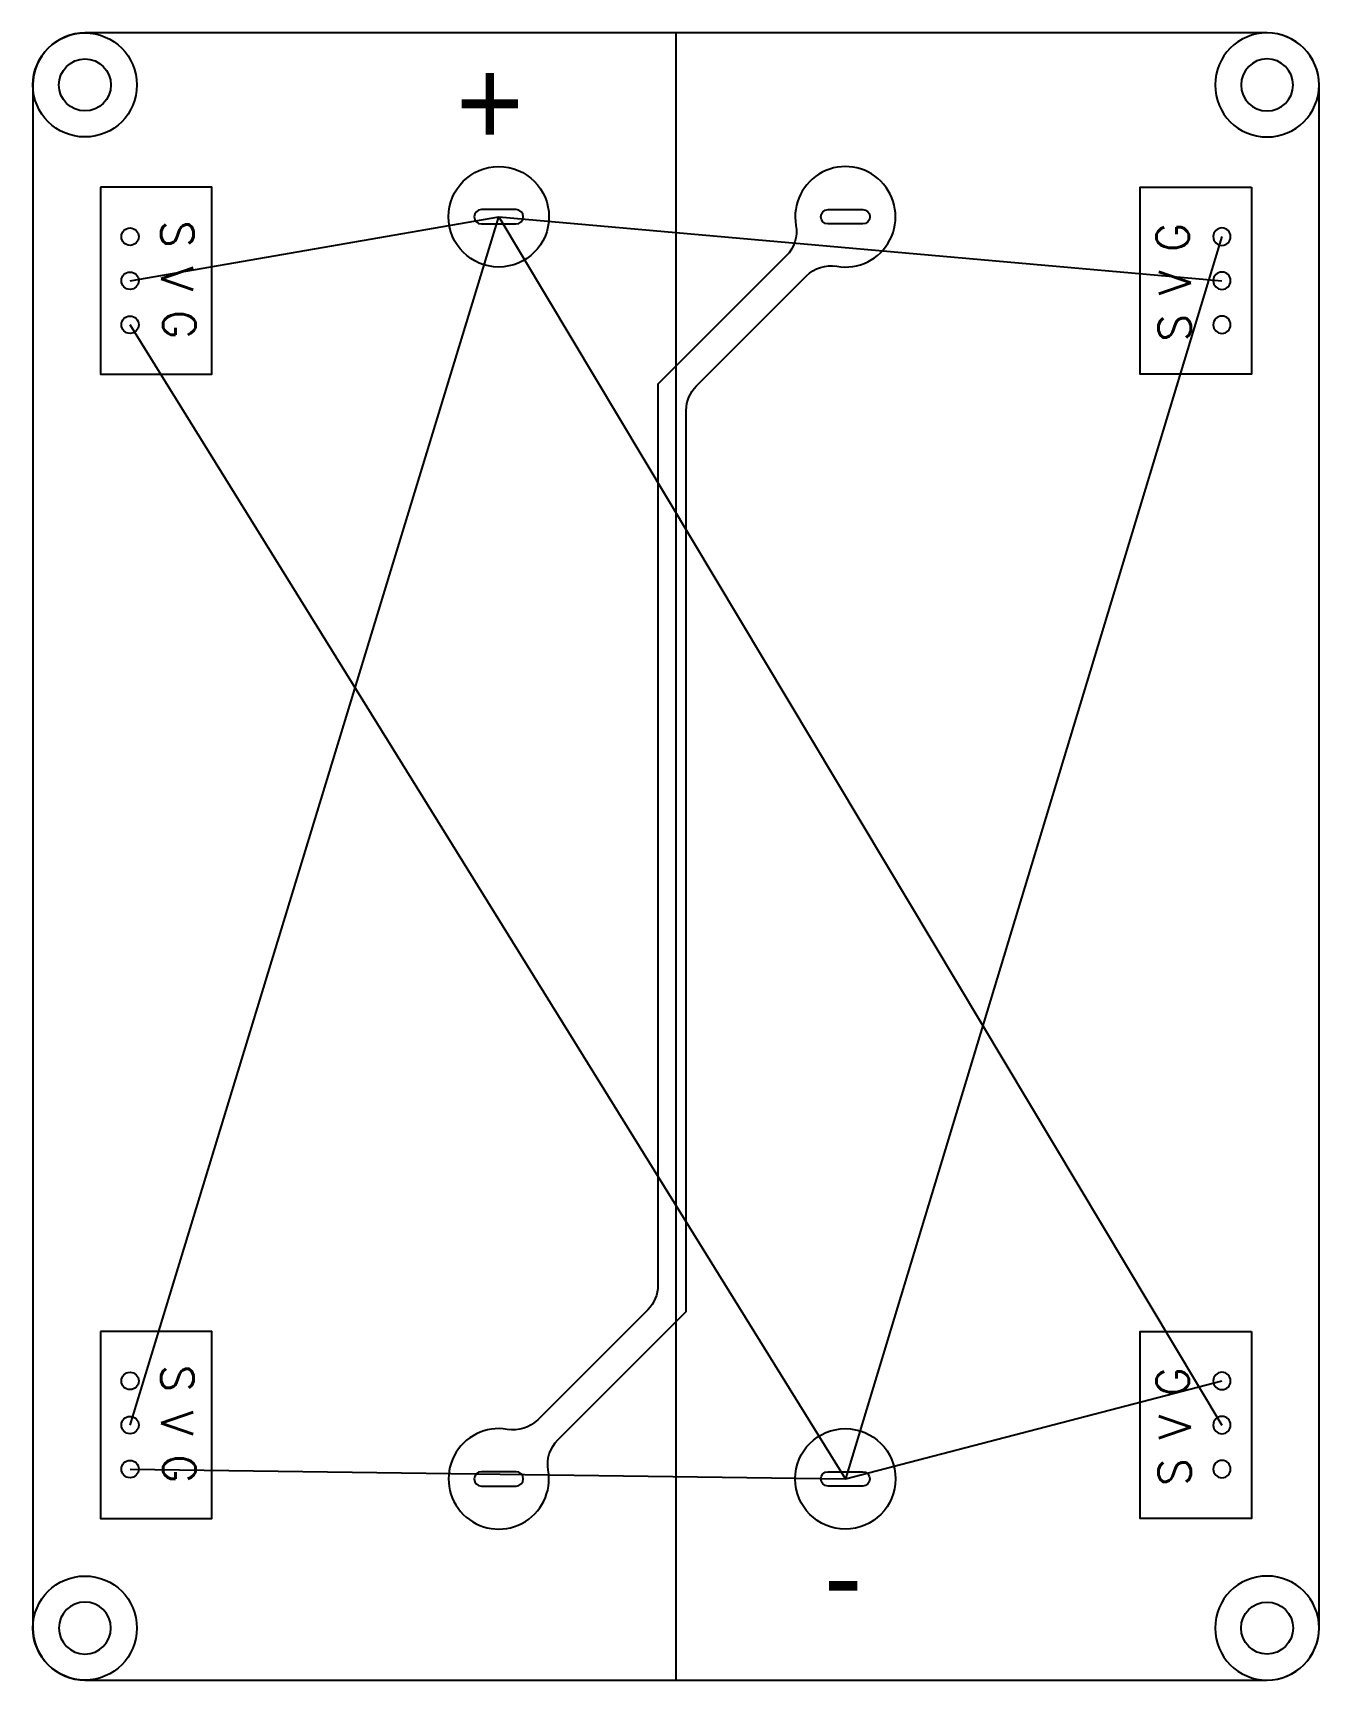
# Model space of a CAD drawing. Extents: x 239.3 to 313.5, y -47.5 to 47.5.
import ezdxf

# ---------------------------------------------------------------- set-up
doc = ezdxf.new("R2010")
doc.units = 0
doc.layers.get('0').update_dxf_attribs({"color": 160, "linetype": 'CONTINUOUS'})
for name, color, linetype in [('DEFAULT', 7, 'CONTINUOUS'), ('HOLES', 22, 'CONTINUOUS'), ('MOSFET', 7, 'CONTINUOUS'), ('MOSFET$MASK', 7, 'CONTINUOUS'), ('MOSFET$TRACES', 7, 'CONTINUOUS')]:
    doc.layers.add(name, color=color, linetype=linetype)
doc.styles.add('DEFAULT', font='txt')
doc.styles.add('MTXPL_CONSOLAS', font='txt.shx', dxfattribs={"height": 0.2})

msp = doc.modelspace()

# ---------------------------------------------------------------- linework, layer by layer
for p, q in [((244.89, -32.79), (266.163, 36.896)), ((244.89, 33.21), (266.163, 36.896)), ((266.163, 36.896), (307.888, -32.79)), ((266.163, 36.896), (307.888, 33.21)), ((307.888, 35.75), (286.161, -35.896)), ((286.161, -35.896), (244.89, 30.67)), ((286.161, -35.896), (307.888, -30.25)), ((244.89, -35.33), (286.161, -35.896))]:
    msp.add_line(p, q)
at = {"layer": 'DEFAULT'}
for points in [[(243.18, 38.611), (243.18, 27.82), (249.611, 27.82), (249.611, 38.611)], [(309.598, 38.611), (309.598, 27.82), (303.167, 27.82), (303.167, 38.611)], [(243.18, -27.389), (243.18, -38.18), (249.611, -38.18), (249.611, -27.389)], [(309.598, -27.389), (309.598, -38.18), (303.167, -38.18), (303.167, -27.389)]]:
    msp.add_lwpolyline(points, close=True, dxfattribs=at)
at = {"layer": 'HOLES'}
for centre, radius in [((242.289, 44.5), 1.5), ((244.89, 35.75), 0.5), ((244.89, 33.21), 0.5), ((244.89, 30.67), 0.5), ((244.89, -30.25), 0.5), ((244.89, -32.79), 0.5), ((244.89, -35.33), 0.5), ((310.489, -44.5), 1.5)]:
    msp.add_circle(centre, radius, dxfattribs=at)
at = {"layer": 'HOLES', "extrusion": (0, 0, -1)}
for centre, radius in [((-310.489, 44.5), 1.5), ((-307.888, 35.75), 0.5), ((-307.888, 33.21), 0.5), ((-307.888, 30.67), 0.5), ((-307.888, -30.25), 0.5), ((-307.888, -32.79), 0.5), ((-307.888, -35.33), 0.5), ((-242.289, -44.5), 1.5)]:
    msp.add_circle(centre, radius, dxfattribs=at)
at = {"layer": 'MOSFET'}
for centre in [(242.289, 44.5), (242.289, -44.5)]:
    msp.add_circle(centre, 3, dxfattribs=at)
at = {"layer": 'MOSFET', "extrusion": (0, 0, -1)}
for centre in [(-310.489, 44.5), (-310.489, -44.5)]:
    msp.add_circle(centre, 3, dxfattribs=at)
at = {"layer": 'MOSFET$MASK'}
msp.add_lwpolyline([(313.489, -44.5), (313.489, 44.5, 0.414214), (310.489, 47.5), (242.289, 47.5, 0.414214), (239.289, 44.5), (239.289, -44.5, 0.414214), (242.289, -47.5), (310.489, -47.5, 0.414214)], format="xyb", close=True, dxfattribs=at)
at = {"layer": 'MOSFET$TRACES'}
msp.add_line((276.389, 47.5), (276.389, -47.5), dxfattribs=at)
for points in [[(266.658, -33.043, 3.156969), (269.017, -35.401, -0.243995), (269.573, -33.645), (276.981, -26.236), (276.981, 25.729, -0.198909), (277.567, 27.143), (283.91, 33.486, -0.243995), (285.666, 34.043, 3.156969), (283.308, 36.401, -0.243995), (282.751, 34.645), (275.343, 27.236), (275.343, -24.729, -0.198909), (274.757, -26.143), (268.415, -32.486, -0.243995)], [(265.164, 36.481), (267.164, 36.481, 1), (267.164, 37.311), (265.164, 37.311, 1)], [(287.163, 36.481), (285.163, 36.481, -1), (285.163, 37.311), (287.163, 37.311, -1)], [(265.162, -36.311), (267.162, -36.311, 1), (267.162, -35.481), (265.162, -35.481, 1)], [(287.16, -36.311), (285.16, -36.311, -1), (285.16, -35.481), (287.16, -35.481, -1)]]:
    msp.add_lwpolyline(points, format="xyb", close=True, dxfattribs=at)
for centre in [(266.163, 36.896), (286.161, -35.896)]:
    msp.add_circle(centre, 2.896, dxfattribs=at)

# ---------------------------------------------------------------- texts
at = {"layer": 'DEFAULT', "style": 'DEFAULT'}
for s, p in [('+', (263.693, 41)), ('-', (284.922, -44))]:
    msp.add_text(s, height=5, dxfattribs=at).set_placement(p)
at = {"layer": 'MOSFET$MASK', "style": 'MTXPL_CONSOLAS'}
for s, rotation, p in [('S', 270, (246.695, 36.697)), ('G', 90, (305.968, 34.867)), ('V', 270, (246.681, 34.022)), ('V', 90, (306.098, 32.369)), ('G', 270, (246.81, 31.524)), ('S', 90, (306.083, 29.695)), ('S', 270, (246.695, -29.303)), ('G', 90, (305.968, -31.133)), ('V', 270, (246.681, -31.978)), ('V', 90, (306.098, -33.631)), ('G', 270, (246.81, -34.476)), ('S', 90, (306.083, -36.305))]:
    msp.add_text(s, height=1.85, rotation=rotation, dxfattribs=at).set_placement(p)

doc.saveas('drawing.dxf')
